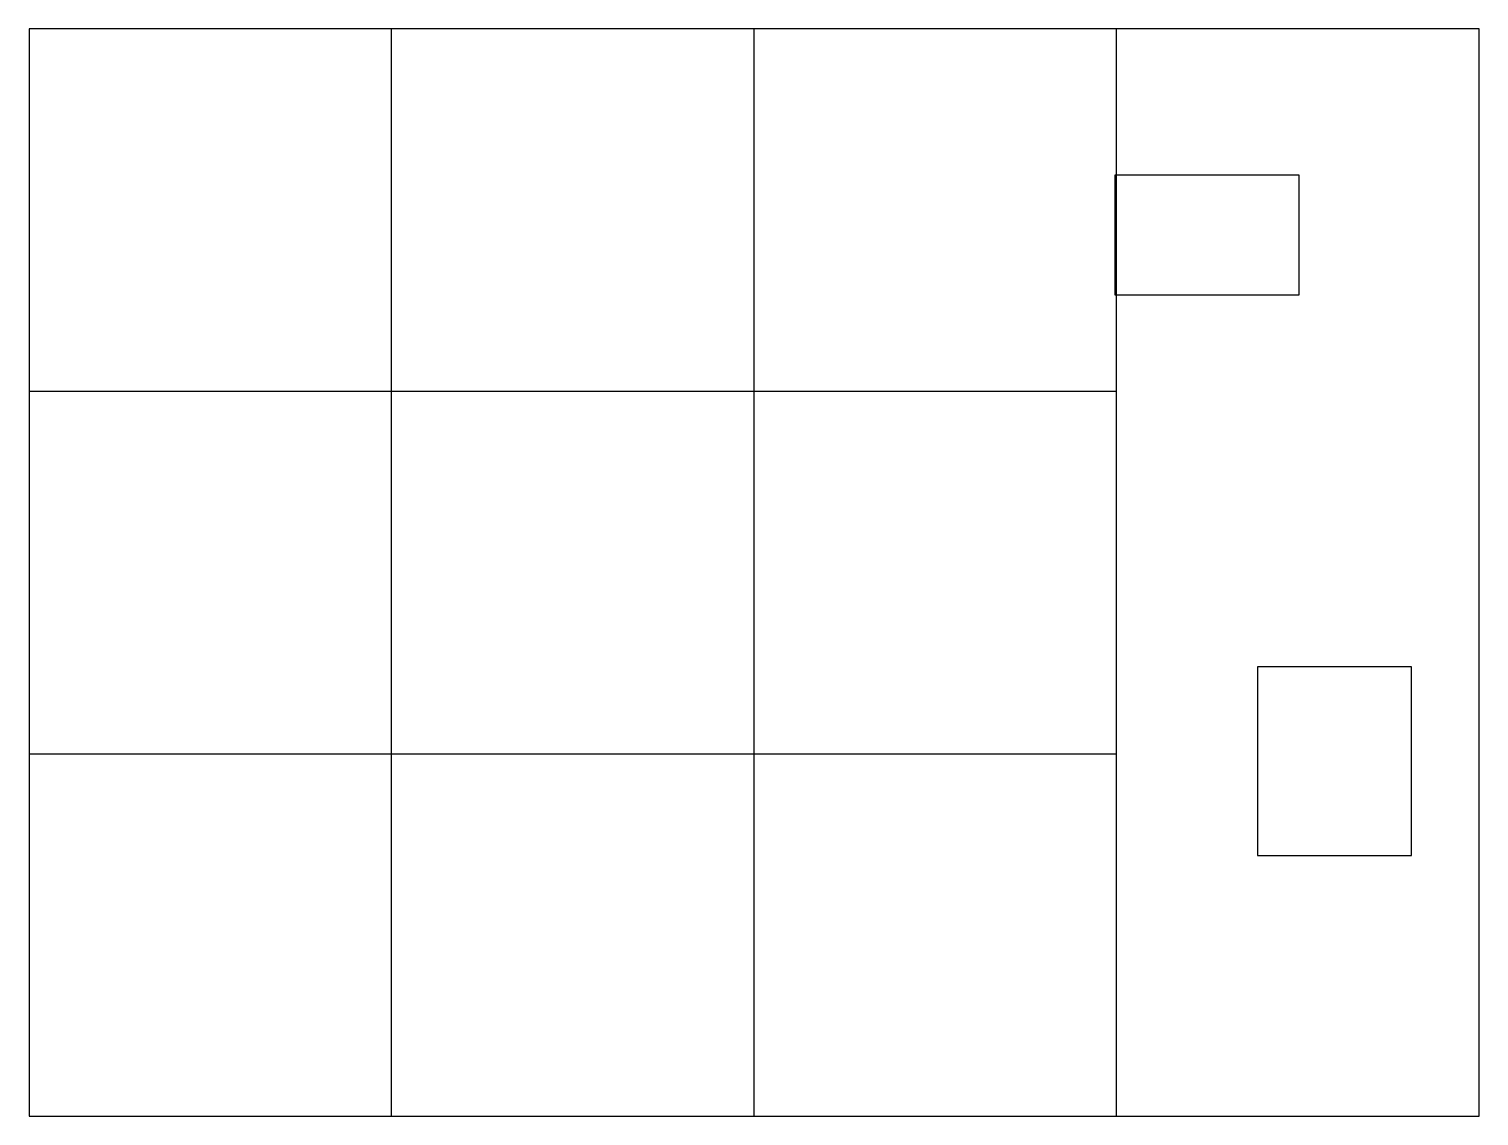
# Model space of a CAD drawing. Header units: inches. Extents: x 0 to 400, y 0 to 300.
import ezdxf

# ---------------------------------------------------------------- set-up
doc = ezdxf.new("R2010")
doc.units = ezdxf.units.IN
doc.header["$MEASUREMENT"] = 0

msp = doc.modelspace()

# ---------------------------------------------------------------- linework, layer by layer
for p, q in [((100, 0), (100, 300)), ((200, 0), (200, 300)), ((300, 0), (300, 300)), ((0, 200), (300, 200)), ((0, 100), (300, 100))]:
    msp.add_line(p, q)
for points in [[(0, 0), (400, 0), (400, 300), (0, 300)], [(299.59, 259.78), (350.3, 259.78), (350.3, 226.51), (299.59, 226.51)], [(338.89, 71.92), (381.39, 71.92), (381.39, 123.92), (338.89, 123.92)]]:
    msp.add_lwpolyline(points, close=True)

doc.saveas('drawing.dxf')
